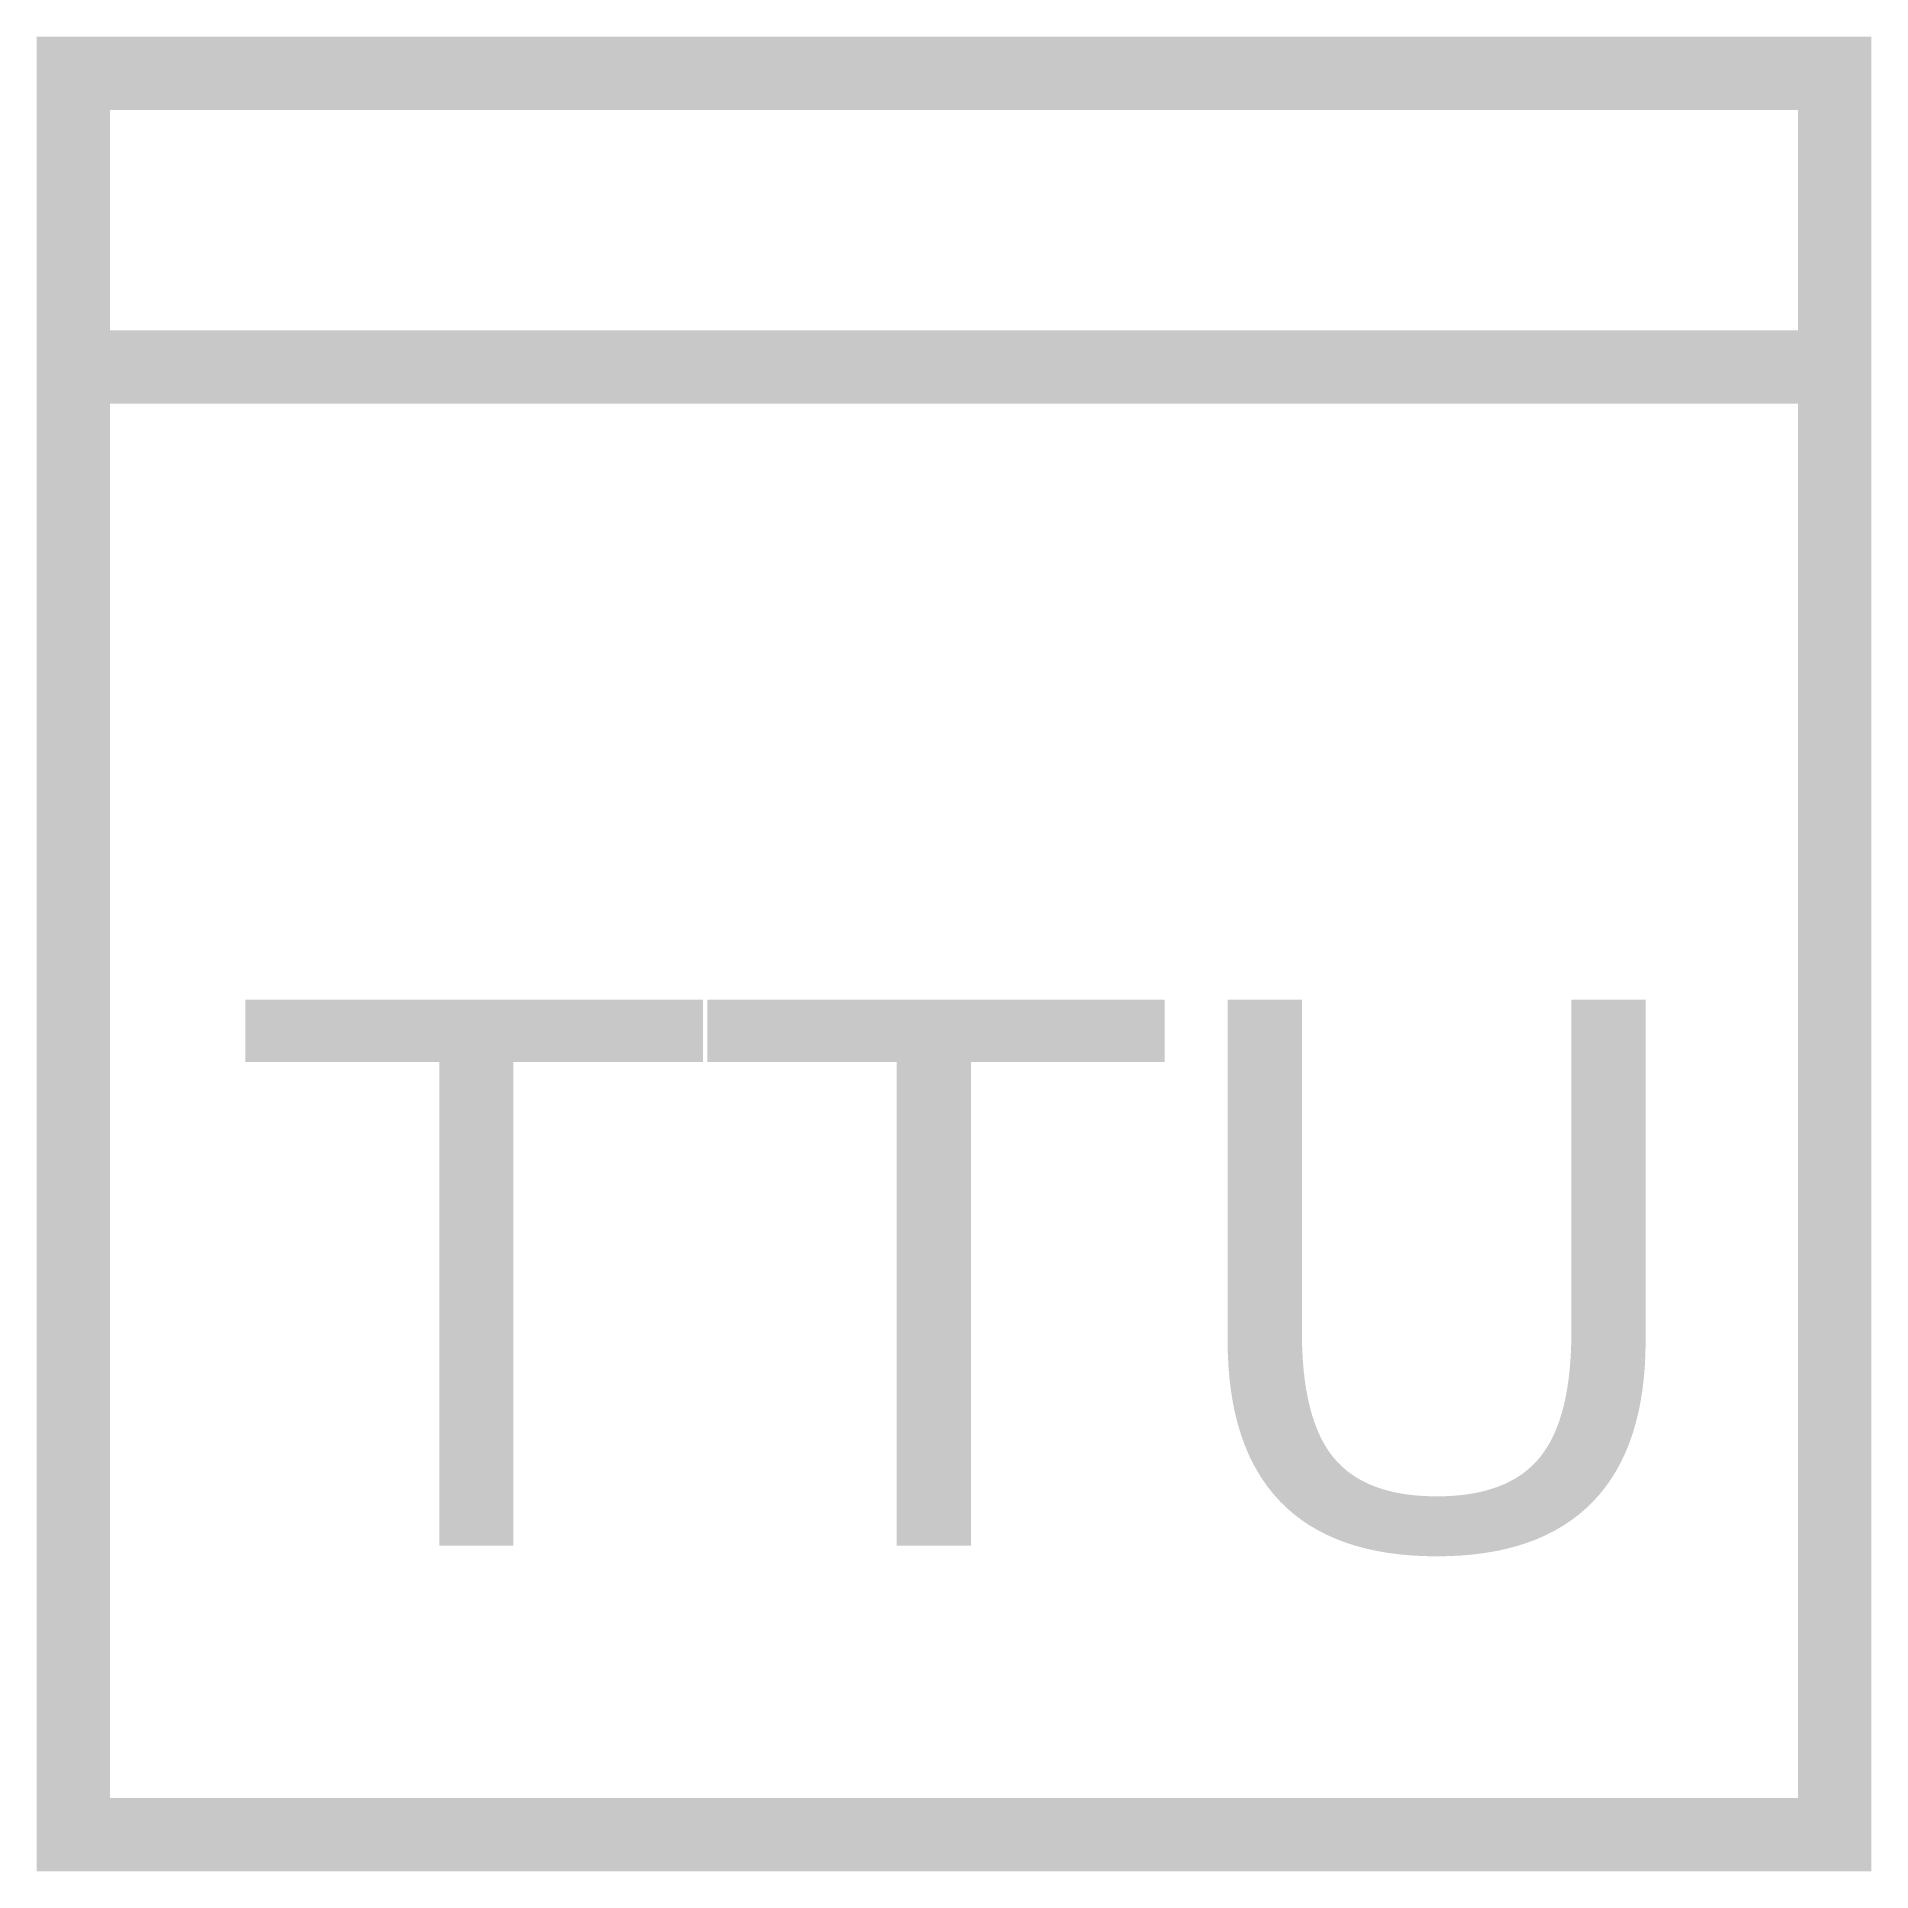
# Model space of a CAD drawing. Extents: x 2257.573 to 2257.847, y 1178.777 to 1179.051.
import ezdxf

# ---------------------------------------------------------------- set-up
doc = ezdxf.new("R2010")
doc.units = 0
doc.styles.add('VERDANA', font='verdana.ttf')

msp = doc.modelspace()

# ---------------------------------------------------------------- linework, layer by layer
at = {"color": 0, "linetype": 'Continuous'}
for points in [[(2257.5784, 1179.04548, 0.01095, 0.01095, 0), (2257.84122, 1179.04548, 0.01095, 0.01095, 0), (2257.84122, 1178.78265, 0.01095, 0.01095, 0), (2257.5784, 1178.78265, 0.01095, 0.01095, 0), (2257.5784, 1179.04548, 0.01095, 0.01095, 0), (2257.5784, 1179.04548, 0.01095, 0.01095, 0), (2257.84122, 1179.04548, 0.01095, 0.01095, 0)], [(2257.5784, 1179.00167, 0.01095, 0.01095, 0), (2257.84122, 1179.00167, 0.01095, 0.01095, 0)]]:
    msp.add_lwpolyline(points, format="xyseb", dxfattribs=at)

# ---------------------------------------------------------------- texts
at = {"color": 0, "style": 'VERDANA'}
msp.add_text('TTU', height=0.081477, dxfattribs=at).set_placement((2257.60439, 1178.82576))

doc.saveas('drawing.dxf')
